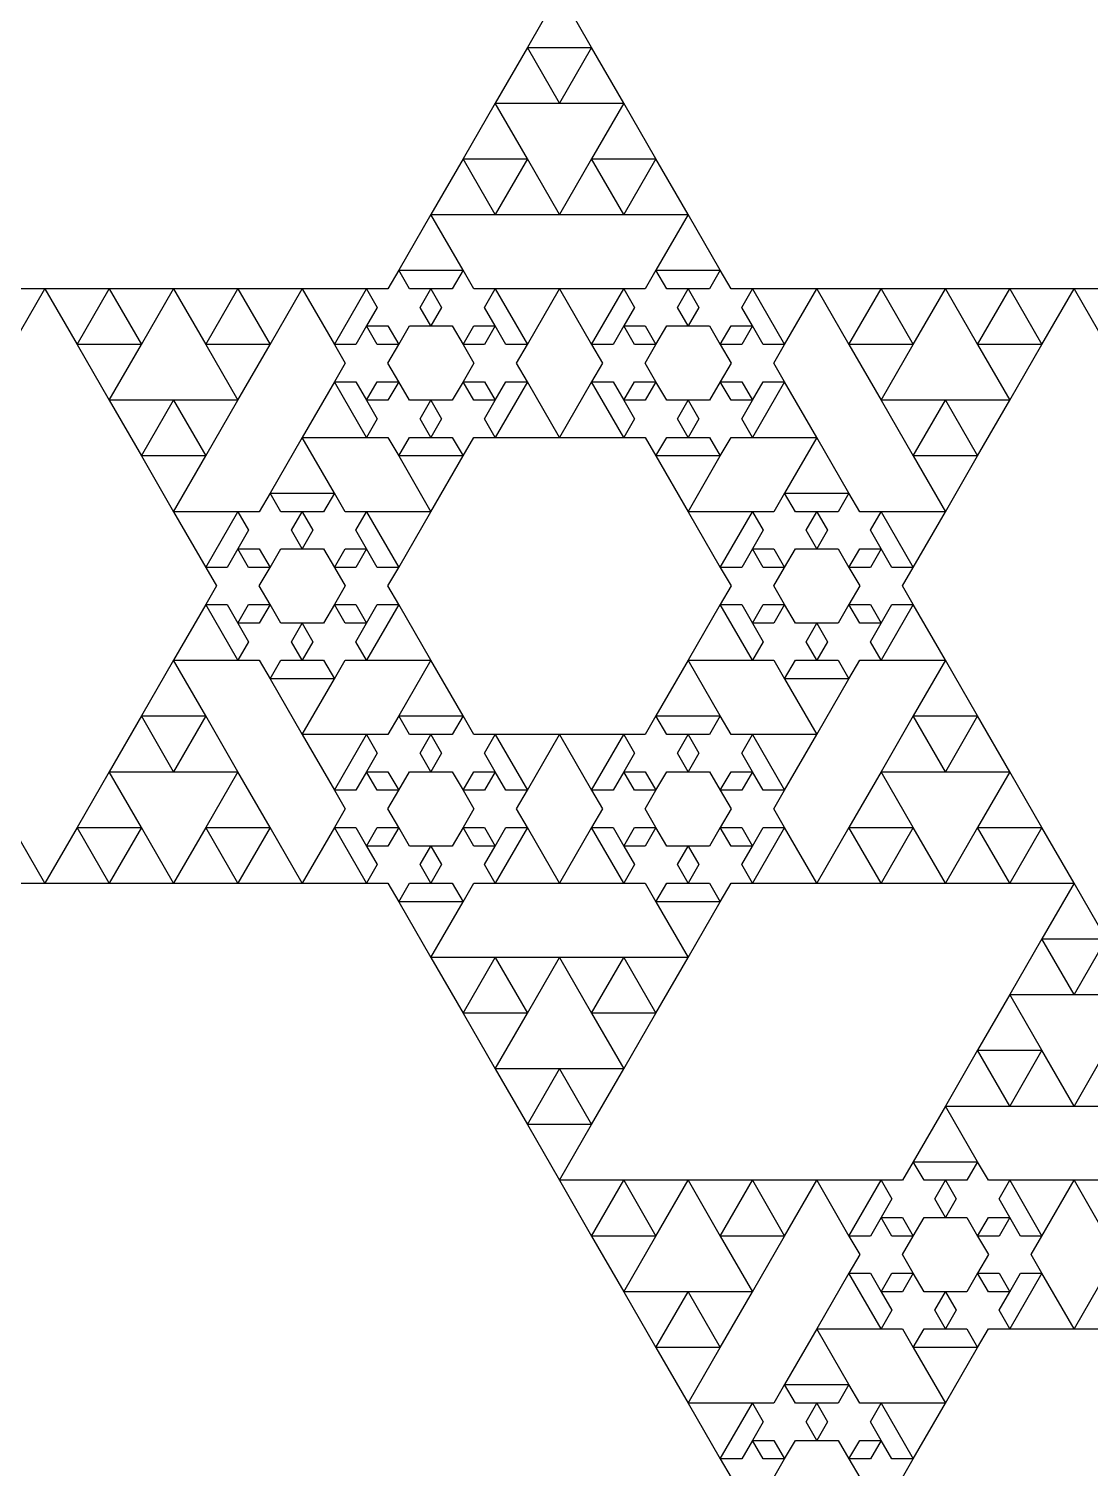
# Model space of a CAD drawing. Header units: metres. Extents: x -50 to 50, y -58 to 58.
# Drawn here: x -12.6 to -6.15, y -21.59 to -12.86 of the extents above; entities that cross this region are included whole.
import ezdxf

# ---------------------------------------------------------------- set-up
doc = ezdxf.new("R2010")
doc.units = ezdxf.units.M

msp = doc.modelspace()

# ---------------------------------------------------------------- linework, layer by layer
for p, q in [((-9.375, -12.6295), (-9.57031, -12.9678)), ((-9.17969, -12.9678), (-9.375, -12.6295)), ((-9.57031, -12.9678), (-9.76562, -13.3061)), ((-9.57031, -12.9678), (-9.17969, -12.9678)), ((-9.375, -13.3061), (-9.57031, -12.9678)), ((-9.17969, -12.9678), (-9.375, -13.3061)), ((-8.98438, -13.3061), (-9.17969, -12.9678)), ((-9.76562, -13.3061), (-9.96094, -13.6444)), ((-9.76562, -13.3061), (-9.375, -13.3061)), ((-9.57031, -13.6444), (-9.76562, -13.3061)), ((-9.375, -13.3061), (-8.98438, -13.3061)), ((-8.98438, -13.3061), (-9.17969, -13.6444)), ((-8.78906, -13.6444), (-8.98438, -13.3061)), ((-9.96094, -13.6444), (-10.1562, -13.9827)), ((-9.96094, -13.6444), (-9.57031, -13.6444)), ((-9.76562, -13.9827), (-9.96094, -13.6444)), ((-9.57031, -13.6444), (-9.76562, -13.9827)), ((-9.375, -13.9827), (-9.57031, -13.6444)), ((-9.17969, -13.6444), (-9.375, -13.9827)), ((-9.17969, -13.6444), (-8.78906, -13.6444)), ((-8.98438, -13.9827), (-9.17969, -13.6444)), ((-8.78906, -13.6444), (-8.98438, -13.9827)), ((-8.59375, -13.9827), (-8.78906, -13.6444)), ((-10.1562, -13.9827), (-10.3516, -14.321)), ((-10.1562, -13.9827), (-9.76562, -13.9827)), ((-9.96094, -14.321), (-10.1562, -13.9827)), ((-9.76562, -13.9827), (-9.375, -13.9827)), ((-9.375, -13.9827), (-8.98438, -13.9827)), ((-8.98438, -13.9827), (-8.59375, -13.9827)), ((-8.59375, -13.9827), (-8.78906, -14.321)), ((-8.39844, -14.321), (-8.59375, -13.9827)), ((-10.3516, -14.321), (-10.4167, -14.4337)), ((-10.3516, -14.321), (-9.96094, -14.321)), ((-10.2865, -14.4337), (-10.3516, -14.321)), ((-9.96094, -14.321), (-10.026, -14.4337)), ((-9.89584, -14.4337), (-9.96094, -14.321)), ((-8.78906, -14.321), (-8.85416, -14.4337)), ((-8.78906, -14.321), (-8.39844, -14.321)), ((-8.72397, -14.4337), (-8.78906, -14.321)), ((-8.39844, -14.321), (-8.46353, -14.4337)), ((-8.33334, -14.4337), (-8.39844, -14.321)), ((-12.5, -14.4337), (-12.8906, -14.4337)), ((-12.6953, -14.772), (-12.5, -14.4337)), ((-12.1094, -14.4337), (-12.5, -14.4337)), ((-12.5, -14.4337), (-12.3047, -14.772)), ((-12.3047, -14.772), (-12.1094, -14.4337)), ((-11.7188, -14.4337), (-12.1094, -14.4337)), ((-12.1094, -14.4337), (-11.9141, -14.772)), ((-11.9141, -14.772), (-11.7188, -14.4337)), ((-11.3281, -14.4337), (-11.7188, -14.4337)), ((-11.7188, -14.4337), (-11.5234, -14.772)), ((-11.5234, -14.772), (-11.3281, -14.4337)), ((-10.9375, -14.4337), (-11.3281, -14.4337)), ((-11.3281, -14.4337), (-11.1328, -14.772)), ((-11.1328, -14.772), (-10.9375, -14.4337)), ((-10.5469, -14.4337), (-10.9375, -14.4337)), ((-10.9375, -14.4337), (-10.7422, -14.772)), ((-10.7422, -14.772), (-10.5469, -14.4337)), ((-10.4167, -14.4337), (-10.5469, -14.4337)), ((-10.5469, -14.4337), (-10.4818, -14.5465)), ((-10.1562, -14.4337), (-10.2865, -14.4337)), ((-10.2214, -14.5465), (-10.1562, -14.4337)), ((-10.026, -14.4337), (-10.1562, -14.4337)), ((-10.1562, -14.4337), (-10.0911, -14.5465)), ((-9.76562, -14.4337), (-9.89584, -14.4337)), ((-9.83073, -14.5465), (-9.76562, -14.4337)), ((-9.375, -14.4337), (-9.76562, -14.4337)), ((-9.76562, -14.4337), (-9.57031, -14.772)), ((-9.57031, -14.772), (-9.375, -14.4337)), ((-8.98438, -14.4337), (-9.375, -14.4337)), ((-9.375, -14.4337), (-9.17969, -14.772)), ((-9.17969, -14.772), (-8.98438, -14.4337)), ((-8.85416, -14.4337), (-8.98438, -14.4337)), ((-8.98438, -14.4337), (-8.91927, -14.5465)), ((-8.59375, -14.4337), (-8.72397, -14.4337)), ((-8.65886, -14.5465), (-8.59375, -14.4337)), ((-8.46353, -14.4337), (-8.59375, -14.4337)), ((-8.59375, -14.4337), (-8.52864, -14.5465)), ((-8.20312, -14.4337), (-8.33334, -14.4337)), ((-8.26823, -14.5465), (-8.20312, -14.4337)), ((-7.8125, -14.4337), (-8.20312, -14.4337)), ((-8.20312, -14.4337), (-8.00781, -14.772)), ((-8.00781, -14.772), (-7.8125, -14.4337)), ((-7.42188, -14.4337), (-7.8125, -14.4337)), ((-7.8125, -14.4337), (-7.61719, -14.772)), ((-7.61719, -14.772), (-7.42188, -14.4337)), ((-7.03125, -14.4337), (-7.42188, -14.4337)), ((-7.42188, -14.4337), (-7.22656, -14.772)), ((-7.22656, -14.772), (-7.03125, -14.4337)), ((-6.64062, -14.4337), (-7.03125, -14.4337)), ((-7.03125, -14.4337), (-6.83594, -14.772)), ((-6.83594, -14.772), (-6.64062, -14.4337)), ((-6.25, -14.4337), (-6.64062, -14.4337)), ((-6.64062, -14.4337), (-6.44531, -14.772)), ((-6.44531, -14.772), (-6.25, -14.4337)), ((-5.85938, -14.4337), (-6.25, -14.4337)), ((-6.25, -14.4337), (-6.05469, -14.772)), ((-10.4818, -14.5465), (-10.5469, -14.6593)), ((-10.1562, -14.6593), (-10.2214, -14.5465)), ((-10.0911, -14.5465), (-10.1562, -14.6593)), ((-9.76562, -14.6593), (-9.83073, -14.5465)), ((-8.91927, -14.5465), (-8.98438, -14.6593)), ((-8.59375, -14.6593), (-8.65886, -14.5465)), ((-8.52864, -14.5465), (-8.59375, -14.6593)), ((-8.20312, -14.6593), (-8.26823, -14.5465)), ((-10.5469, -14.6593), (-10.612, -14.772)), ((-10.5469, -14.6593), (-10.4167, -14.6593)), ((-10.4818, -14.772), (-10.5469, -14.6593)), ((-10.4167, -14.6593), (-10.3516, -14.772)), ((-10.3516, -14.772), (-10.2865, -14.6593)), ((-10.2865, -14.6593), (-10.1562, -14.6593)), ((-10.1562, -14.6593), (-10.026, -14.6593)), ((-10.026, -14.6593), (-9.96094, -14.772)), ((-9.96094, -14.772), (-9.89584, -14.6593)), ((-9.89584, -14.6593), (-9.76562, -14.6593)), ((-9.76562, -14.6593), (-9.83072, -14.772)), ((-9.70053, -14.772), (-9.76562, -14.6593)), ((-8.98438, -14.6593), (-9.04947, -14.772)), ((-8.98438, -14.6593), (-8.85416, -14.6593)), ((-8.91928, -14.772), (-8.98438, -14.6593)), ((-8.85416, -14.6593), (-8.78906, -14.772)), ((-8.78906, -14.772), (-8.72397, -14.6593)), ((-8.72397, -14.6593), (-8.59375, -14.6593)), ((-8.59375, -14.6593), (-8.46353, -14.6593)), ((-8.46353, -14.6593), (-8.39844, -14.772)), ((-8.39844, -14.772), (-8.33334, -14.6593)), ((-8.33334, -14.6593), (-8.20312, -14.6593)), ((-8.20312, -14.6593), (-8.26822, -14.772)), ((-8.13803, -14.772), (-8.20312, -14.6593)), ((-11.9141, -14.772), (-12.3047, -14.772)), ((-12.3047, -14.772), (-12.1094, -15.1103)), ((-12.1094, -15.1103), (-11.9141, -14.772)), ((-11.1328, -14.772), (-11.5234, -14.772)), ((-11.5234, -14.772), (-11.3281, -15.1103)), ((-11.3281, -15.1103), (-11.1328, -14.772)), ((-10.612, -14.772), (-10.7422, -14.772)), ((-10.7422, -14.772), (-10.6771, -14.8848)), ((-10.3516, -14.772), (-10.4818, -14.772)), ((-10.4167, -14.8848), (-10.3516, -14.772)), ((-9.83072, -14.772), (-9.96094, -14.772)), ((-9.96094, -14.772), (-9.89583, -14.8848)), ((-9.57031, -14.772), (-9.70053, -14.772)), ((-9.63542, -14.8848), (-9.57031, -14.772)), ((-9.04947, -14.772), (-9.17969, -14.772)), ((-9.17969, -14.772), (-9.11458, -14.8848)), ((-8.78906, -14.772), (-8.91928, -14.772)), ((-8.85417, -14.8848), (-8.78906, -14.772)), ((-8.26822, -14.772), (-8.39844, -14.772)), ((-8.39844, -14.772), (-8.33333, -14.8848)), ((-8.00781, -14.772), (-8.13803, -14.772)), ((-8.07292, -14.8848), (-8.00781, -14.772)), ((-7.22656, -14.772), (-7.61719, -14.772)), ((-7.61719, -14.772), (-7.42188, -15.1103)), ((-7.42188, -15.1103), (-7.22656, -14.772)), ((-6.44531, -14.772), (-6.83594, -14.772)), ((-6.83594, -14.772), (-6.64062, -15.1103)), ((-6.64062, -15.1103), (-6.44531, -14.772)), ((-10.6771, -14.8848), (-10.7422, -14.9976)), ((-10.3516, -14.9976), (-10.4167, -14.8848)), ((-9.89583, -14.8848), (-9.96094, -14.9976)), ((-9.57031, -14.9976), (-9.63542, -14.8848)), ((-9.11458, -14.8848), (-9.17969, -14.9976)), ((-8.78906, -14.9976), (-8.85417, -14.8848)), ((-8.33333, -14.8848), (-8.39844, -14.9976)), ((-8.00781, -14.9976), (-8.07292, -14.8848)), ((-10.7422, -14.9976), (-10.9375, -15.3359)), ((-10.7422, -14.9976), (-10.612, -14.9976)), ((-10.5469, -15.3359), (-10.7422, -14.9976)), ((-10.612, -14.9976), (-10.5469, -15.1103)), ((-10.5469, -15.1103), (-10.4818, -14.9976)), ((-10.4818, -14.9976), (-10.3516, -14.9976)), ((-10.3516, -14.9976), (-10.4167, -15.1103)), ((-10.2865, -15.1103), (-10.3516, -14.9976)), ((-9.96094, -14.9976), (-10.026, -15.1103)), ((-9.96094, -14.9976), (-9.83072, -14.9976)), ((-9.89584, -15.1103), (-9.96094, -14.9976)), ((-9.83072, -14.9976), (-9.76562, -15.1103)), ((-9.76562, -15.1103), (-9.70053, -14.9976)), ((-9.57031, -14.9976), (-9.76562, -15.3359)), ((-9.70053, -14.9976), (-9.57031, -14.9976)), ((-9.375, -15.3359), (-9.57031, -14.9976)), ((-9.17969, -14.9976), (-9.375, -15.3359)), ((-9.17969, -14.9976), (-9.04947, -14.9976)), ((-8.98438, -15.3359), (-9.17969, -14.9976)), ((-9.04947, -14.9976), (-8.98438, -15.1103)), ((-8.98438, -15.1103), (-8.91928, -14.9976)), ((-8.91928, -14.9976), (-8.78906, -14.9976)), ((-8.78906, -14.9976), (-8.85416, -15.1103)), ((-8.72397, -15.1103), (-8.78906, -14.9976)), ((-8.39844, -14.9976), (-8.46353, -15.1103)), ((-8.39844, -14.9976), (-8.26822, -14.9976)), ((-8.33334, -15.1103), (-8.39844, -14.9976)), ((-8.26822, -14.9976), (-8.20312, -15.1103)), ((-8.20312, -15.1103), (-8.13803, -14.9976)), ((-8.00781, -14.9976), (-8.20312, -15.3359)), ((-8.13803, -14.9976), (-8.00781, -14.9976)), ((-7.8125, -15.3359), (-8.00781, -14.9976)), ((-11.7188, -15.1103), (-12.1094, -15.1103)), ((-12.1094, -15.1103), (-11.9141, -15.4486)), ((-11.9141, -15.4486), (-11.7188, -15.1103)), ((-11.3281, -15.1103), (-11.7188, -15.1103)), ((-11.7188, -15.1103), (-11.5234, -15.4486)), ((-11.5234, -15.4486), (-11.3281, -15.1103)), ((-10.4167, -15.1103), (-10.5469, -15.1103)), ((-10.5469, -15.1103), (-10.4818, -15.2231)), ((-10.1562, -15.1103), (-10.2865, -15.1103)), ((-10.2214, -15.2231), (-10.1562, -15.1103)), ((-10.026, -15.1103), (-10.1562, -15.1103)), ((-10.1562, -15.1103), (-10.0911, -15.2231)), ((-9.76562, -15.1103), (-9.89584, -15.1103)), ((-9.83073, -15.2231), (-9.76562, -15.1103)), ((-8.85416, -15.1103), (-8.98438, -15.1103)), ((-8.98438, -15.1103), (-8.91927, -15.2231)), ((-8.59375, -15.1103), (-8.72397, -15.1103)), ((-8.65886, -15.2231), (-8.59375, -15.1103)), ((-8.46353, -15.1103), (-8.59375, -15.1103)), ((-8.59375, -15.1103), (-8.52864, -15.2231)), ((-8.20312, -15.1103), (-8.33334, -15.1103)), ((-8.26823, -15.2231), (-8.20312, -15.1103)), ((-7.03125, -15.1103), (-7.42188, -15.1103)), ((-7.42188, -15.1103), (-7.22656, -15.4486)), ((-7.22656, -15.4486), (-7.03125, -15.1103)), ((-6.64062, -15.1103), (-7.03125, -15.1103)), ((-7.03125, -15.1103), (-6.83594, -15.4486)), ((-6.83594, -15.4486), (-6.64062, -15.1103)), ((-10.4818, -15.2231), (-10.5469, -15.3359)), ((-10.1562, -15.3359), (-10.2214, -15.2231)), ((-10.0911, -15.2231), (-10.1562, -15.3359)), ((-9.76562, -15.3359), (-9.83073, -15.2231)), ((-8.91927, -15.2231), (-8.98438, -15.3359)), ((-8.59375, -15.3359), (-8.65886, -15.2231)), ((-8.52864, -15.2231), (-8.59375, -15.3359)), ((-8.20312, -15.3359), (-8.26823, -15.2231)), ((-10.9375, -15.3359), (-11.1328, -15.6742)), ((-10.9375, -15.3359), (-10.5469, -15.3359)), ((-10.7422, -15.6742), (-10.9375, -15.3359)), ((-10.5469, -15.3359), (-10.4167, -15.3359)), ((-10.4167, -15.3359), (-10.3516, -15.4486)), ((-10.3516, -15.4486), (-10.2865, -15.3359)), ((-10.2865, -15.3359), (-10.1562, -15.3359)), ((-10.1562, -15.3359), (-10.026, -15.3359)), ((-10.026, -15.3359), (-9.96094, -15.4486)), ((-9.96094, -15.4486), (-9.89584, -15.3359)), ((-9.89584, -15.3359), (-9.76562, -15.3359)), ((-9.76562, -15.3359), (-9.375, -15.3359)), ((-9.375, -15.3359), (-8.98438, -15.3359)), ((-8.98438, -15.3359), (-8.85416, -15.3359)), ((-8.85416, -15.3359), (-8.78906, -15.4486)), ((-8.78906, -15.4486), (-8.72397, -15.3359)), ((-8.72397, -15.3359), (-8.59375, -15.3359)), ((-8.59375, -15.3359), (-8.46353, -15.3359)), ((-8.46353, -15.3359), (-8.39844, -15.4486)), ((-8.39844, -15.4486), (-8.33334, -15.3359)), ((-8.33334, -15.3359), (-8.20312, -15.3359)), ((-8.20312, -15.3359), (-7.8125, -15.3359)), ((-7.8125, -15.3359), (-8.00781, -15.6742)), ((-7.61719, -15.6742), (-7.8125, -15.3359)), ((-11.5234, -15.4486), (-11.9141, -15.4486)), ((-11.9141, -15.4486), (-11.7188, -15.7869)), ((-11.7188, -15.7869), (-11.5234, -15.4486)), ((-9.96094, -15.4486), (-10.3516, -15.4486)), ((-10.3516, -15.4486), (-10.1562, -15.7869)), ((-10.1562, -15.7869), (-9.96094, -15.4486)), ((-8.39844, -15.4486), (-8.78906, -15.4486)), ((-8.78906, -15.4486), (-8.59375, -15.7869)), ((-8.59375, -15.7869), (-8.39844, -15.4486)), ((-6.83594, -15.4486), (-7.22656, -15.4486)), ((-7.22656, -15.4486), (-7.03125, -15.7869)), ((-7.03125, -15.7869), (-6.83594, -15.4486)), ((-11.1328, -15.6742), (-11.1979, -15.7869)), ((-11.1328, -15.6742), (-10.7422, -15.6742)), ((-11.0677, -15.7869), (-11.1328, -15.6742)), ((-10.7422, -15.6742), (-10.8073, -15.7869)), ((-10.6771, -15.7869), (-10.7422, -15.6742)), ((-8.00781, -15.6742), (-8.07291, -15.7869)), ((-8.00781, -15.6742), (-7.61719, -15.6742)), ((-7.94272, -15.7869), (-8.00781, -15.6742)), ((-7.61719, -15.6742), (-7.68228, -15.7869)), ((-7.55209, -15.7869), (-7.61719, -15.6742)), ((-11.3281, -15.7869), (-11.7188, -15.7869)), ((-11.7188, -15.7869), (-11.5234, -16.1252)), ((-11.5234, -16.1252), (-11.3281, -15.7869)), ((-11.1979, -15.7869), (-11.3281, -15.7869)), ((-11.3281, -15.7869), (-11.263, -15.8997)), ((-10.9375, -15.7869), (-11.0677, -15.7869)), ((-11.0026, -15.8997), (-10.9375, -15.7869)), ((-10.8073, -15.7869), (-10.9375, -15.7869)), ((-10.9375, -15.7869), (-10.8724, -15.8997)), ((-10.5469, -15.7869), (-10.6771, -15.7869)), ((-10.612, -15.8997), (-10.5469, -15.7869)), ((-10.1562, -15.7869), (-10.5469, -15.7869)), ((-10.5469, -15.7869), (-10.3516, -16.1252)), ((-10.3516, -16.1252), (-10.1562, -15.7869)), ((-8.20312, -15.7869), (-8.59375, -15.7869)), ((-8.59375, -15.7869), (-8.39844, -16.1252)), ((-8.39844, -16.1252), (-8.20312, -15.7869)), ((-8.07291, -15.7869), (-8.20312, -15.7869)), ((-8.20312, -15.7869), (-8.13802, -15.8997)), ((-7.8125, -15.7869), (-7.94272, -15.7869)), ((-7.87761, -15.8997), (-7.8125, -15.7869)), ((-7.68228, -15.7869), (-7.8125, -15.7869)), ((-7.8125, -15.7869), (-7.74739, -15.8997)), ((-7.42188, -15.7869), (-7.55209, -15.7869)), ((-7.48698, -15.8997), (-7.42188, -15.7869)), ((-7.03125, -15.7869), (-7.42188, -15.7869)), ((-7.42188, -15.7869), (-7.22656, -16.1252)), ((-7.22656, -16.1252), (-7.03125, -15.7869)), ((-11.263, -15.8997), (-11.3281, -16.0125)), ((-10.9375, -16.0125), (-11.0026, -15.8997)), ((-10.8724, -15.8997), (-10.9375, -16.0125)), ((-10.5469, -16.0125), (-10.612, -15.8997)), ((-8.13802, -15.8997), (-8.20312, -16.0125)), ((-7.8125, -16.0125), (-7.87761, -15.8997)), ((-7.74739, -15.8997), (-7.8125, -16.0125)), ((-7.42188, -16.0125), (-7.48698, -15.8997)), ((-11.3281, -16.0125), (-11.3932, -16.1252)), ((-11.3281, -16.0125), (-11.1979, -16.0125)), ((-11.263, -16.1252), (-11.3281, -16.0125)), ((-11.1979, -16.0125), (-11.1328, -16.1252)), ((-11.1328, -16.1252), (-11.0677, -16.0125)), ((-11.0677, -16.0125), (-10.9375, -16.0125)), ((-10.9375, -16.0125), (-10.8073, -16.0125)), ((-10.8073, -16.0125), (-10.7422, -16.1252)), ((-10.7422, -16.1252), (-10.6771, -16.0125)), ((-10.6771, -16.0125), (-10.5469, -16.0125)), ((-10.5469, -16.0125), (-10.612, -16.1252)), ((-10.4818, -16.1252), (-10.5469, -16.0125)), ((-8.20312, -16.0125), (-8.26822, -16.1252)), ((-8.20312, -16.0125), (-8.07291, -16.0125)), ((-8.13803, -16.1252), (-8.20312, -16.0125)), ((-8.07291, -16.0125), (-8.00781, -16.1252)), ((-8.00781, -16.1252), (-7.94272, -16.0125)), ((-7.94272, -16.0125), (-7.8125, -16.0125)), ((-7.8125, -16.0125), (-7.68228, -16.0125)), ((-7.68228, -16.0125), (-7.61719, -16.1252)), ((-7.61719, -16.1252), (-7.55209, -16.0125)), ((-7.55209, -16.0125), (-7.42188, -16.0125)), ((-7.42188, -16.0125), (-7.48697, -16.1252)), ((-7.35678, -16.1252), (-7.42188, -16.0125)), ((-11.3932, -16.1252), (-11.5234, -16.1252)), ((-11.5234, -16.1252), (-11.4583, -16.238)), ((-11.1328, -16.1252), (-11.263, -16.1252)), ((-11.1979, -16.238), (-11.1328, -16.1252)), ((-10.612, -16.1252), (-10.7422, -16.1252)), ((-10.7422, -16.1252), (-10.6771, -16.238)), ((-10.3516, -16.1252), (-10.4818, -16.1252)), ((-10.4167, -16.238), (-10.3516, -16.1252)), ((-8.26822, -16.1252), (-8.39844, -16.1252)), ((-8.39844, -16.1252), (-8.33333, -16.238)), ((-8.00781, -16.1252), (-8.13803, -16.1252)), ((-8.07292, -16.238), (-8.00781, -16.1252)), ((-7.48697, -16.1252), (-7.61719, -16.1252)), ((-7.61719, -16.1252), (-7.55208, -16.238)), ((-7.22656, -16.1252), (-7.35678, -16.1252)), ((-7.29167, -16.238), (-7.22656, -16.1252)), ((-11.4583, -16.238), (-11.5234, -16.3507)), ((-11.1328, -16.3507), (-11.1979, -16.238)), ((-10.6771, -16.238), (-10.7422, -16.3507)), ((-10.3516, -16.3507), (-10.4167, -16.238)), ((-8.33333, -16.238), (-8.39844, -16.3507)), ((-8.00781, -16.3507), (-8.07292, -16.238)), ((-7.55208, -16.238), (-7.61719, -16.3507)), ((-7.22656, -16.3507), (-7.29167, -16.238)), ((-11.5234, -16.3507), (-11.7188, -16.689)), ((-11.5234, -16.3507), (-11.3932, -16.3507)), ((-11.3281, -16.689), (-11.5234, -16.3507)), ((-11.3932, -16.3507), (-11.3281, -16.4635)), ((-11.3281, -16.4635), (-11.263, -16.3507)), ((-11.263, -16.3507), (-11.1328, -16.3507)), ((-11.1328, -16.3507), (-11.1979, -16.4635)), ((-11.0677, -16.4635), (-11.1328, -16.3507)), ((-10.7422, -16.3507), (-10.8073, -16.4635)), ((-10.7422, -16.3507), (-10.612, -16.3507)), ((-10.6771, -16.4635), (-10.7422, -16.3507)), ((-10.612, -16.3507), (-10.5469, -16.4635)), ((-10.5469, -16.4635), (-10.4818, -16.3507)), ((-10.3516, -16.3507), (-10.5469, -16.689)), ((-10.4818, -16.3507), (-10.3516, -16.3507)), ((-10.1562, -16.689), (-10.3516, -16.3507)), ((-8.39844, -16.3507), (-8.59375, -16.689)), ((-8.39844, -16.3507), (-8.26822, -16.3507)), ((-8.20312, -16.689), (-8.39844, -16.3507)), ((-8.26822, -16.3507), (-8.20312, -16.4635)), ((-8.20312, -16.4635), (-8.13803, -16.3507)), ((-8.13803, -16.3507), (-8.00781, -16.3507)), ((-8.00781, -16.3507), (-8.07291, -16.4635)), ((-7.94272, -16.4635), (-8.00781, -16.3507)), ((-7.61719, -16.3507), (-7.68228, -16.4635)), ((-7.61719, -16.3507), (-7.48697, -16.3507)), ((-7.55209, -16.4635), (-7.61719, -16.3507)), ((-7.48697, -16.3507), (-7.42188, -16.4635)), ((-7.42188, -16.4635), (-7.35678, -16.3507)), ((-7.22656, -16.3507), (-7.42188, -16.689)), ((-7.35678, -16.3507), (-7.22656, -16.3507)), ((-7.03125, -16.689), (-7.22656, -16.3507)), ((-11.1979, -16.4635), (-11.3281, -16.4635)), ((-11.3281, -16.4635), (-11.263, -16.5763)), ((-10.9375, -16.4635), (-11.0677, -16.4635)), ((-11.0026, -16.5763), (-10.9375, -16.4635)), ((-10.8073, -16.4635), (-10.9375, -16.4635)), ((-10.9375, -16.4635), (-10.8724, -16.5763)), ((-10.5469, -16.4635), (-10.6771, -16.4635)), ((-10.612, -16.5763), (-10.5469, -16.4635)), ((-8.07291, -16.4635), (-8.20312, -16.4635)), ((-8.20312, -16.4635), (-8.13802, -16.5763)), ((-7.8125, -16.4635), (-7.94272, -16.4635)), ((-7.87761, -16.5763), (-7.8125, -16.4635)), ((-7.68228, -16.4635), (-7.8125, -16.4635)), ((-7.8125, -16.4635), (-7.74739, -16.5763)), ((-7.42188, -16.4635), (-7.55209, -16.4635)), ((-7.48698, -16.5763), (-7.42188, -16.4635)), ((-11.263, -16.5763), (-11.3281, -16.689)), ((-10.9375, -16.689), (-11.0026, -16.5763)), ((-10.8724, -16.5763), (-10.9375, -16.689)), ((-10.5469, -16.689), (-10.612, -16.5763)), ((-8.13802, -16.5763), (-8.20312, -16.689)), ((-7.8125, -16.689), (-7.87761, -16.5763)), ((-7.74739, -16.5763), (-7.8125, -16.689)), ((-7.42188, -16.689), (-7.48698, -16.5763)), ((-11.7188, -16.689), (-11.9141, -17.0273)), ((-11.7188, -16.689), (-11.3281, -16.689)), ((-11.5234, -17.0273), (-11.7188, -16.689)), ((-11.3281, -16.689), (-11.1979, -16.689)), ((-11.1979, -16.689), (-11.1328, -16.8018)), ((-11.1328, -16.8018), (-11.0677, -16.689)), ((-11.0677, -16.689), (-10.9375, -16.689)), ((-10.9375, -16.689), (-10.8073, -16.689)), ((-10.8073, -16.689), (-10.7422, -16.8018)), ((-10.7422, -16.8018), (-10.6771, -16.689)), ((-10.6771, -16.689), (-10.5469, -16.689)), ((-10.5469, -16.689), (-10.1562, -16.689)), ((-10.1562, -16.689), (-10.3516, -17.0273)), ((-9.96094, -17.0273), (-10.1562, -16.689)), ((-8.59375, -16.689), (-8.78906, -17.0273)), ((-8.59375, -16.689), (-8.20312, -16.689)), ((-8.39844, -17.0273), (-8.59375, -16.689)), ((-8.20312, -16.689), (-8.07291, -16.689)), ((-8.07291, -16.689), (-8.00781, -16.8018)), ((-8.00781, -16.8018), (-7.94272, -16.689)), ((-7.94272, -16.689), (-7.8125, -16.689)), ((-7.8125, -16.689), (-7.68228, -16.689)), ((-7.68228, -16.689), (-7.61719, -16.8018)), ((-7.61719, -16.8018), (-7.55209, -16.689)), ((-7.55209, -16.689), (-7.42188, -16.689)), ((-7.42188, -16.689), (-7.03125, -16.689)), ((-7.03125, -16.689), (-7.22656, -17.0273)), ((-6.83594, -17.0273), (-7.03125, -16.689)), ((-10.7422, -16.8018), (-11.1328, -16.8018)), ((-11.1328, -16.8018), (-10.9375, -17.1401)), ((-10.9375, -17.1401), (-10.7422, -16.8018)), ((-7.61719, -16.8018), (-8.00781, -16.8018)), ((-8.00781, -16.8018), (-7.8125, -17.1401)), ((-7.8125, -17.1401), (-7.61719, -16.8018)), ((-11.9141, -17.0273), (-12.1094, -17.3656)), ((-11.9141, -17.0273), (-11.5234, -17.0273)), ((-11.7188, -17.3656), (-11.9141, -17.0273)), ((-11.5234, -17.0273), (-11.7188, -17.3656)), ((-11.3281, -17.3656), (-11.5234, -17.0273)), ((-10.3516, -17.0273), (-10.4167, -17.1401)), ((-10.3516, -17.0273), (-9.96094, -17.0273)), ((-10.2865, -17.1401), (-10.3516, -17.0273)), ((-9.96094, -17.0273), (-10.026, -17.1401)), ((-9.89584, -17.1401), (-9.96094, -17.0273)), ((-8.78906, -17.0273), (-8.85416, -17.1401)), ((-8.78906, -17.0273), (-8.39844, -17.0273)), ((-8.72397, -17.1401), (-8.78906, -17.0273)), ((-8.39844, -17.0273), (-8.46353, -17.1401)), ((-8.33334, -17.1401), (-8.39844, -17.0273)), ((-7.22656, -17.0273), (-7.42188, -17.3656)), ((-7.22656, -17.0273), (-6.83594, -17.0273)), ((-7.03125, -17.3656), (-7.22656, -17.0273)), ((-6.83594, -17.0273), (-7.03125, -17.3656)), ((-6.64062, -17.3656), (-6.83594, -17.0273)), ((-10.5469, -17.1401), (-10.9375, -17.1401)), ((-10.9375, -17.1401), (-10.7422, -17.4784)), ((-10.7422, -17.4784), (-10.5469, -17.1401)), ((-10.4167, -17.1401), (-10.5469, -17.1401)), ((-10.5469, -17.1401), (-10.4818, -17.2529)), ((-10.1562, -17.1401), (-10.2865, -17.1401)), ((-10.2214, -17.2529), (-10.1562, -17.1401)), ((-10.026, -17.1401), (-10.1562, -17.1401)), ((-10.1562, -17.1401), (-10.0911, -17.2529)), ((-9.76562, -17.1401), (-9.89584, -17.1401)), ((-9.83073, -17.2529), (-9.76562, -17.1401)), ((-9.375, -17.1401), (-9.76562, -17.1401)), ((-9.76562, -17.1401), (-9.57031, -17.4784)), ((-9.57031, -17.4784), (-9.375, -17.1401)), ((-8.98438, -17.1401), (-9.375, -17.1401)), ((-9.375, -17.1401), (-9.17969, -17.4784)), ((-9.17969, -17.4784), (-8.98438, -17.1401)), ((-8.85416, -17.1401), (-8.98438, -17.1401)), ((-8.98438, -17.1401), (-8.91927, -17.2529)), ((-8.59375, -17.1401), (-8.72397, -17.1401)), ((-8.65886, -17.2529), (-8.59375, -17.1401)), ((-8.46353, -17.1401), (-8.59375, -17.1401)), ((-8.59375, -17.1401), (-8.52864, -17.2529)), ((-8.20312, -17.1401), (-8.33334, -17.1401)), ((-8.26823, -17.2529), (-8.20312, -17.1401)), ((-7.8125, -17.1401), (-8.20312, -17.1401)), ((-8.20312, -17.1401), (-8.00781, -17.4784)), ((-8.00781, -17.4784), (-7.8125, -17.1401)), ((-10.4818, -17.2529), (-10.5469, -17.3656)), ((-10.1562, -17.3656), (-10.2214, -17.2529)), ((-10.0911, -17.2529), (-10.1562, -17.3656)), ((-9.76562, -17.3656), (-9.83073, -17.2529)), ((-8.91927, -17.2529), (-8.98438, -17.3656)), ((-8.59375, -17.3656), (-8.65886, -17.2529)), ((-8.52864, -17.2529), (-8.59375, -17.3656)), ((-8.20312, -17.3656), (-8.26823, -17.2529)), ((-12.1094, -17.3656), (-12.3047, -17.7039)), ((-12.1094, -17.3656), (-11.7188, -17.3656)), ((-11.9141, -17.7039), (-12.1094, -17.3656)), ((-11.7188, -17.3656), (-11.3281, -17.3656)), ((-11.3281, -17.3656), (-11.5234, -17.7039)), ((-11.1328, -17.7039), (-11.3281, -17.3656)), ((-10.5469, -17.3656), (-10.612, -17.4784)), ((-10.5469, -17.3656), (-10.4167, -17.3656)), ((-10.4818, -17.4784), (-10.5469, -17.3656)), ((-10.4167, -17.3656), (-10.3516, -17.4784)), ((-10.3516, -17.4784), (-10.2865, -17.3656)), ((-10.2865, -17.3656), (-10.1562, -17.3656)), ((-10.1562, -17.3656), (-10.026, -17.3656)), ((-10.026, -17.3656), (-9.96094, -17.4784)), ((-9.96094, -17.4784), (-9.89584, -17.3656)), ((-9.89584, -17.3656), (-9.76562, -17.3656)), ((-9.76562, -17.3656), (-9.83072, -17.4784)), ((-9.70053, -17.4784), (-9.76562, -17.3656)), ((-8.98438, -17.3656), (-9.04947, -17.4784)), ((-8.98438, -17.3656), (-8.85416, -17.3656)), ((-8.91928, -17.4784), (-8.98438, -17.3656)), ((-8.85416, -17.3656), (-8.78906, -17.4784)), ((-8.78906, -17.4784), (-8.72397, -17.3656)), ((-8.72397, -17.3656), (-8.59375, -17.3656)), ((-8.59375, -17.3656), (-8.46353, -17.3656)), ((-8.46353, -17.3656), (-8.39844, -17.4784)), ((-8.39844, -17.4784), (-8.33334, -17.3656)), ((-8.33334, -17.3656), (-8.20312, -17.3656)), ((-8.20312, -17.3656), (-8.26822, -17.4784)), ((-8.13803, -17.4784), (-8.20312, -17.3656)), ((-7.42188, -17.3656), (-7.61719, -17.7039)), ((-7.42188, -17.3656), (-7.03125, -17.3656)), ((-7.22656, -17.7039), (-7.42188, -17.3656)), ((-7.03125, -17.3656), (-6.64062, -17.3656)), ((-6.64062, -17.3656), (-6.83594, -17.7039)), ((-6.44531, -17.7039), (-6.64062, -17.3656)), ((-10.612, -17.4784), (-10.7422, -17.4784)), ((-10.7422, -17.4784), (-10.6771, -17.5911)), ((-10.3516, -17.4784), (-10.4818, -17.4784)), ((-10.4167, -17.5911), (-10.3516, -17.4784)), ((-9.83072, -17.4784), (-9.96094, -17.4784)), ((-9.96094, -17.4784), (-9.89583, -17.5911)), ((-9.57031, -17.4784), (-9.70053, -17.4784)), ((-9.63542, -17.5911), (-9.57031, -17.4784)), ((-9.04947, -17.4784), (-9.17969, -17.4784)), ((-9.17969, -17.4784), (-9.11458, -17.5911)), ((-8.78906, -17.4784), (-8.91928, -17.4784)), ((-8.85417, -17.5911), (-8.78906, -17.4784)), ((-8.26822, -17.4784), (-8.39844, -17.4784)), ((-8.39844, -17.4784), (-8.33333, -17.5911)), ((-8.00781, -17.4784), (-8.13803, -17.4784)), ((-8.07292, -17.5911), (-8.00781, -17.4784)), ((-10.6771, -17.5911), (-10.7422, -17.7039)), ((-10.3516, -17.7039), (-10.4167, -17.5911)), ((-9.89583, -17.5911), (-9.96094, -17.7039)), ((-9.57031, -17.7039), (-9.63542, -17.5911)), ((-9.11458, -17.5911), (-9.17969, -17.7039)), ((-8.78906, -17.7039), (-8.85417, -17.5911)), ((-8.33333, -17.5911), (-8.39844, -17.7039)), ((-8.00781, -17.7039), (-8.07292, -17.5911)), ((-12.5, -18.0422), (-12.6953, -17.7039)), ((-12.3047, -17.7039), (-12.5, -18.0422)), ((-12.3047, -17.7039), (-11.9141, -17.7039)), ((-12.1094, -18.0422), (-12.3047, -17.7039)), ((-11.9141, -17.7039), (-12.1094, -18.0422)), ((-11.7188, -18.0422), (-11.9141, -17.7039)), ((-11.5234, -17.7039), (-11.7188, -18.0422)), ((-11.5234, -17.7039), (-11.1328, -17.7039)), ((-11.3281, -18.0422), (-11.5234, -17.7039)), ((-11.1328, -17.7039), (-11.3281, -18.0422)), ((-10.9375, -18.0422), (-11.1328, -17.7039)), ((-10.7422, -17.7039), (-10.9375, -18.0422)), ((-10.7422, -17.7039), (-10.612, -17.7039)), ((-10.5469, -18.0422), (-10.7422, -17.7039)), ((-10.612, -17.7039), (-10.5469, -17.8167)), ((-10.5469, -17.8167), (-10.4818, -17.7039)), ((-10.4818, -17.7039), (-10.3516, -17.7039)), ((-10.3516, -17.7039), (-10.4167, -17.8167)), ((-10.2865, -17.8167), (-10.3516, -17.7039)), ((-9.96094, -17.7039), (-10.026, -17.8167)), ((-9.96094, -17.7039), (-9.83072, -17.7039)), ((-9.89584, -17.8167), (-9.96094, -17.7039)), ((-9.83072, -17.7039), (-9.76562, -17.8167)), ((-9.76562, -17.8167), (-9.70053, -17.7039)), ((-9.57031, -17.7039), (-9.76562, -18.0422)), ((-9.70053, -17.7039), (-9.57031, -17.7039)), ((-9.375, -18.0422), (-9.57031, -17.7039)), ((-9.17969, -17.7039), (-9.375, -18.0422)), ((-9.17969, -17.7039), (-9.04947, -17.7039)), ((-8.98438, -18.0422), (-9.17969, -17.7039)), ((-9.04947, -17.7039), (-8.98438, -17.8167)), ((-8.98438, -17.8167), (-8.91928, -17.7039)), ((-8.91928, -17.7039), (-8.78906, -17.7039)), ((-8.78906, -17.7039), (-8.85416, -17.8167)), ((-8.72397, -17.8167), (-8.78906, -17.7039)), ((-8.39844, -17.7039), (-8.46353, -17.8167)), ((-8.39844, -17.7039), (-8.26822, -17.7039)), ((-8.33334, -17.8167), (-8.39844, -17.7039)), ((-8.26822, -17.7039), (-8.20312, -17.8167)), ((-8.20312, -17.8167), (-8.13803, -17.7039)), ((-8.00781, -17.7039), (-8.20312, -18.0422)), ((-8.13803, -17.7039), (-8.00781, -17.7039)), ((-7.8125, -18.0422), (-8.00781, -17.7039)), ((-7.61719, -17.7039), (-7.8125, -18.0422)), ((-7.61719, -17.7039), (-7.22656, -17.7039)), ((-7.42188, -18.0422), (-7.61719, -17.7039)), ((-7.22656, -17.7039), (-7.42188, -18.0422)), ((-7.03125, -18.0422), (-7.22656, -17.7039)), ((-6.83594, -17.7039), (-7.03125, -18.0422)), ((-6.83594, -17.7039), (-6.44531, -17.7039)), ((-6.64062, -18.0422), (-6.83594, -17.7039)), ((-6.44531, -17.7039), (-6.64062, -18.0422)), ((-6.25, -18.0422), (-6.44531, -17.7039)), ((-10.4167, -17.8167), (-10.5469, -17.8167)), ((-10.5469, -17.8167), (-10.4818, -17.9294)), ((-10.1562, -17.8167), (-10.2865, -17.8167)), ((-10.2214, -17.9294), (-10.1562, -17.8167)), ((-10.026, -17.8167), (-10.1562, -17.8167)), ((-10.1562, -17.8167), (-10.0911, -17.9294)), ((-9.76562, -17.8167), (-9.89584, -17.8167)), ((-9.83073, -17.9294), (-9.76562, -17.8167)), ((-8.85416, -17.8167), (-8.98438, -17.8167)), ((-8.98438, -17.8167), (-8.91927, -17.9294)), ((-8.59375, -17.8167), (-8.72397, -17.8167)), ((-8.65886, -17.9294), (-8.59375, -17.8167)), ((-8.46353, -17.8167), (-8.59375, -17.8167)), ((-8.59375, -17.8167), (-8.52864, -17.9294)), ((-8.20312, -17.8167), (-8.33334, -17.8167)), ((-8.26823, -17.9294), (-8.20312, -17.8167)), ((-10.4818, -17.9294), (-10.5469, -18.0422)), ((-10.1562, -18.0422), (-10.2214, -17.9294)), ((-10.0911, -17.9294), (-10.1562, -18.0422)), ((-9.76562, -18.0422), (-9.83073, -17.9294)), ((-8.91927, -17.9294), (-8.98438, -18.0422)), ((-8.59375, -18.0422), (-8.65886, -17.9294)), ((-8.52864, -17.9294), (-8.59375, -18.0422)), ((-8.20312, -18.0422), (-8.26823, -17.9294)), ((-12.8906, -18.0422), (-12.5, -18.0422)), ((-12.5, -18.0422), (-12.1094, -18.0422)), ((-12.1094, -18.0422), (-11.7188, -18.0422)), ((-11.7188, -18.0422), (-11.3281, -18.0422)), ((-11.3281, -18.0422), (-10.9375, -18.0422)), ((-10.9375, -18.0422), (-10.5469, -18.0422)), ((-10.5469, -18.0422), (-10.4167, -18.0422)), ((-10.4167, -18.0422), (-10.3516, -18.1549)), ((-10.3516, -18.1549), (-10.2865, -18.0422)), ((-10.2865, -18.0422), (-10.1562, -18.0422)), ((-10.1562, -18.0422), (-10.026, -18.0422)), ((-10.026, -18.0422), (-9.96094, -18.1549)), ((-9.96094, -18.1549), (-9.89584, -18.0422)), ((-9.89584, -18.0422), (-9.76562, -18.0422)), ((-9.76562, -18.0422), (-9.375, -18.0422)), ((-9.375, -18.0422), (-8.98438, -18.0422)), ((-8.98438, -18.0422), (-8.85416, -18.0422)), ((-8.85416, -18.0422), (-8.78906, -18.1549)), ((-8.78906, -18.1549), (-8.72397, -18.0422)), ((-8.72397, -18.0422), (-8.59375, -18.0422)), ((-8.59375, -18.0422), (-8.46353, -18.0422)), ((-8.46353, -18.0422), (-8.39844, -18.1549)), ((-8.39844, -18.1549), (-8.33334, -18.0422)), ((-8.33334, -18.0422), (-8.20312, -18.0422)), ((-8.20312, -18.0422), (-7.8125, -18.0422)), ((-7.8125, -18.0422), (-7.42188, -18.0422)), ((-7.42188, -18.0422), (-7.03125, -18.0422)), ((-7.03125, -18.0422), (-6.64062, -18.0422)), ((-6.64062, -18.0422), (-6.25, -18.0422)), ((-6.25, -18.0422), (-6.44531, -18.3805)), ((-6.05469, -18.3805), (-6.25, -18.0422)), ((-9.96094, -18.1549), (-10.3516, -18.1549)), ((-10.3516, -18.1549), (-10.1562, -18.4932)), ((-10.1562, -18.4932), (-9.96094, -18.1549)), ((-8.39844, -18.1549), (-8.78906, -18.1549)), ((-8.78906, -18.1549), (-8.59375, -18.4932)), ((-8.59375, -18.4932), (-8.39844, -18.1549)), ((-6.44531, -18.3805), (-6.64062, -18.7188)), ((-6.44531, -18.3805), (-6.05469, -18.3805)), ((-6.25, -18.7188), (-6.44531, -18.3805)), ((-6.05469, -18.3805), (-6.25, -18.7188)), ((-9.76562, -18.4932), (-10.1562, -18.4932)), ((-10.1562, -18.4932), (-9.96094, -18.8315)), ((-9.96094, -18.8315), (-9.76562, -18.4932)), ((-9.375, -18.4932), (-9.76562, -18.4932)), ((-9.76562, -18.4932), (-9.57031, -18.8315)), ((-9.57031, -18.8315), (-9.375, -18.4932)), ((-8.98438, -18.4932), (-9.375, -18.4932)), ((-9.375, -18.4932), (-9.17969, -18.8315)), ((-9.17969, -18.8315), (-8.98438, -18.4932)), ((-8.59375, -18.4932), (-8.98438, -18.4932)), ((-8.98438, -18.4932), (-8.78906, -18.8315)), ((-8.78906, -18.8315), (-8.59375, -18.4932)), ((-6.64062, -18.7188), (-6.83594, -19.0571)), ((-6.64062, -18.7188), (-6.25, -18.7188)), ((-6.44531, -19.0571), (-6.64062, -18.7188)), ((-6.25, -18.7188), (-5.85938, -18.7188)), ((-9.57031, -18.8315), (-9.96094, -18.8315)), ((-9.96094, -18.8315), (-9.76562, -19.1698)), ((-9.76562, -19.1698), (-9.57031, -18.8315)), ((-8.78906, -18.8315), (-9.17969, -18.8315)), ((-9.17969, -18.8315), (-8.98438, -19.1698)), ((-8.98438, -19.1698), (-8.78906, -18.8315)), ((-6.83594, -19.0571), (-7.03125, -19.3954)), ((-6.83594, -19.0571), (-6.44531, -19.0571)), ((-6.64062, -19.3954), (-6.83594, -19.0571)), ((-6.44531, -19.0571), (-6.64062, -19.3954)), ((-6.25, -19.3954), (-6.44531, -19.0571)), ((-6.05469, -19.0571), (-6.25, -19.3954)), ((-9.375, -19.1698), (-9.76562, -19.1698)), ((-9.76562, -19.1698), (-9.57031, -19.5081)), ((-9.57031, -19.5081), (-9.375, -19.1698)), ((-8.98438, -19.1698), (-9.375, -19.1698)), ((-9.375, -19.1698), (-9.17969, -19.5081)), ((-9.17969, -19.5081), (-8.98438, -19.1698)), ((-7.03125, -19.3954), (-7.22656, -19.7337)), ((-7.03125, -19.3954), (-6.64062, -19.3954)), ((-6.83594, -19.7337), (-7.03125, -19.3954)), ((-6.64062, -19.3954), (-6.25, -19.3954)), ((-6.25, -19.3954), (-5.85938, -19.3954)), ((-9.17969, -19.5081), (-9.57031, -19.5081)), ((-9.57031, -19.5081), (-9.375, -19.8464)), ((-9.375, -19.8464), (-9.17969, -19.5081)), ((-7.22656, -19.7337), (-7.29166, -19.8464)), ((-7.22656, -19.7337), (-6.83594, -19.7337)), ((-7.16147, -19.8464), (-7.22656, -19.7337)), ((-6.83594, -19.7337), (-6.90103, -19.8464)), ((-6.77084, -19.8464), (-6.83594, -19.7337)), ((-8.98438, -19.8464), (-9.375, -19.8464)), ((-9.375, -19.8464), (-9.17969, -20.1847)), ((-9.17969, -20.1847), (-8.98438, -19.8464)), ((-8.59375, -19.8464), (-8.98438, -19.8464)), ((-8.98438, -19.8464), (-8.78906, -20.1847)), ((-8.78906, -20.1847), (-8.59375, -19.8464)), ((-8.20312, -19.8464), (-8.59375, -19.8464)), ((-8.59375, -19.8464), (-8.39844, -20.1847)), ((-8.39844, -20.1847), (-8.20312, -19.8464)), ((-7.8125, -19.8464), (-8.20312, -19.8464)), ((-8.20312, -19.8464), (-8.00781, -20.1847)), ((-8.00781, -20.1847), (-7.8125, -19.8464)), ((-7.42188, -19.8464), (-7.8125, -19.8464)), ((-7.8125, -19.8464), (-7.61719, -20.1847)), ((-7.61719, -20.1847), (-7.42188, -19.8464)), ((-7.29166, -19.8464), (-7.42188, -19.8464)), ((-7.42188, -19.8464), (-7.35677, -19.9592)), ((-7.03125, -19.8464), (-7.16147, -19.8464)), ((-7.09636, -19.9592), (-7.03125, -19.8464)), ((-6.90103, -19.8464), (-7.03125, -19.8464)), ((-7.03125, -19.8464), (-6.96614, -19.9592)), ((-6.64062, -19.8464), (-6.77084, -19.8464)), ((-6.70573, -19.9592), (-6.64062, -19.8464)), ((-6.25, -19.8464), (-6.64062, -19.8464)), ((-6.64062, -19.8464), (-6.44531, -20.1847)), ((-6.44531, -20.1847), (-6.25, -19.8464)), ((-5.85938, -19.8464), (-6.25, -19.8464)), ((-6.25, -19.8464), (-6.05469, -20.1847)), ((-7.35677, -19.9592), (-7.42188, -20.0719)), ((-7.03125, -20.0719), (-7.09636, -19.9592)), ((-6.96614, -19.9592), (-7.03125, -20.0719)), ((-6.64062, -20.0719), (-6.70573, -19.9592)), ((-7.42188, -20.0719), (-7.48697, -20.1847)), ((-7.42188, -20.0719), (-7.29166, -20.0719)), ((-7.35678, -20.1847), (-7.42188, -20.0719)), ((-7.29166, -20.0719), (-7.22656, -20.1847)), ((-7.22656, -20.1847), (-7.16147, -20.0719)), ((-7.16147, -20.0719), (-7.03125, -20.0719)), ((-7.03125, -20.0719), (-6.90103, -20.0719)), ((-6.90103, -20.0719), (-6.83594, -20.1847)), ((-6.83594, -20.1847), (-6.77084, -20.0719)), ((-6.77084, -20.0719), (-6.64062, -20.0719)), ((-6.64062, -20.0719), (-6.70572, -20.1847)), ((-6.57553, -20.1847), (-6.64062, -20.0719)), ((-8.78906, -20.1847), (-9.17969, -20.1847)), ((-9.17969, -20.1847), (-8.98438, -20.523)), ((-8.98438, -20.523), (-8.78906, -20.1847)), ((-8.00781, -20.1847), (-8.39844, -20.1847)), ((-8.39844, -20.1847), (-8.20312, -20.523)), ((-8.20312, -20.523), (-8.00781, -20.1847)), ((-7.48697, -20.1847), (-7.61719, -20.1847)), ((-7.61719, -20.1847), (-7.55208, -20.2975)), ((-7.22656, -20.1847), (-7.35678, -20.1847)), ((-7.29167, -20.2975), (-7.22656, -20.1847)), ((-6.70572, -20.1847), (-6.83594, -20.1847)), ((-6.83594, -20.1847), (-6.77083, -20.2975)), ((-6.44531, -20.1847), (-6.57553, -20.1847)), ((-6.51042, -20.2975), (-6.44531, -20.1847)), ((-7.55208, -20.2975), (-7.61719, -20.4102)), ((-7.22656, -20.4102), (-7.29167, -20.2975)), ((-6.77083, -20.2975), (-6.83594, -20.4102)), ((-6.44531, -20.4102), (-6.51042, -20.2975)), ((-7.61719, -20.4102), (-7.8125, -20.7485)), ((-7.61719, -20.4102), (-7.48697, -20.4102)), ((-7.42188, -20.7485), (-7.61719, -20.4102)), ((-7.48697, -20.4102), (-7.42188, -20.523)), ((-7.42188, -20.523), (-7.35678, -20.4102)), ((-7.35678, -20.4102), (-7.22656, -20.4102)), ((-7.22656, -20.4102), (-7.29166, -20.523)), ((-7.16147, -20.523), (-7.22656, -20.4102)), ((-6.83594, -20.4102), (-6.90103, -20.523)), ((-6.83594, -20.4102), (-6.70572, -20.4102)), ((-6.77084, -20.523), (-6.83594, -20.4102)), ((-6.70572, -20.4102), (-6.64062, -20.523)), ((-6.64062, -20.523), (-6.57553, -20.4102)), ((-6.44531, -20.4102), (-6.64062, -20.7485)), ((-6.57553, -20.4102), (-6.44531, -20.4102)), ((-6.25, -20.7485), (-6.44531, -20.4102)), ((-6.05469, -20.4102), (-6.25, -20.7485)), ((-8.59375, -20.523), (-8.98438, -20.523)), ((-8.98438, -20.523), (-8.78906, -20.8613)), ((-8.78906, -20.8613), (-8.59375, -20.523)), ((-8.20312, -20.523), (-8.59375, -20.523)), ((-8.59375, -20.523), (-8.39844, -20.8613)), ((-8.39844, -20.8613), (-8.20312, -20.523)), ((-7.29166, -20.523), (-7.42188, -20.523)), ((-7.42188, -20.523), (-7.35677, -20.6357)), ((-7.03125, -20.523), (-7.16147, -20.523)), ((-7.09636, -20.6357), (-7.03125, -20.523)), ((-6.90103, -20.523), (-7.03125, -20.523)), ((-7.03125, -20.523), (-6.96614, -20.6357)), ((-6.64062, -20.523), (-6.77084, -20.523)), ((-6.70573, -20.6357), (-6.64062, -20.523)), ((-7.35677, -20.6357), (-7.42188, -20.7485)), ((-7.03125, -20.7485), (-7.09636, -20.6357)), ((-6.96614, -20.6357), (-7.03125, -20.7485)), ((-6.64062, -20.7485), (-6.70573, -20.6357)), ((-7.8125, -20.7485), (-8.00781, -21.0868)), ((-7.8125, -20.7485), (-7.42188, -20.7485)), ((-7.61719, -21.0868), (-7.8125, -20.7485)), ((-7.42188, -20.7485), (-7.29166, -20.7485)), ((-7.29166, -20.7485), (-7.22656, -20.8613)), ((-7.22656, -20.8613), (-7.16147, -20.7485)), ((-7.16147, -20.7485), (-7.03125, -20.7485)), ((-7.03125, -20.7485), (-6.90103, -20.7485)), ((-6.90103, -20.7485), (-6.83594, -20.8613)), ((-6.83594, -20.8613), (-6.77084, -20.7485)), ((-6.77084, -20.7485), (-6.64062, -20.7485)), ((-6.64062, -20.7485), (-6.25, -20.7485)), ((-6.25, -20.7485), (-5.85938, -20.7485)), ((-8.39844, -20.8613), (-8.78906, -20.8613)), ((-8.78906, -20.8613), (-8.59375, -21.1996)), ((-8.59375, -21.1996), (-8.39844, -20.8613)), ((-6.83594, -20.8613), (-7.22656, -20.8613)), ((-7.22656, -20.8613), (-7.03125, -21.1996)), ((-7.03125, -21.1996), (-6.83594, -20.8613)), ((-8.00781, -21.0868), (-8.07291, -21.1996)), ((-8.00781, -21.0868), (-7.61719, -21.0868)), ((-7.94272, -21.1996), (-8.00781, -21.0868)), ((-7.61719, -21.0868), (-7.68228, -21.1996)), ((-7.55209, -21.1996), (-7.61719, -21.0868)), ((-8.20312, -21.1996), (-8.59375, -21.1996)), ((-8.59375, -21.1996), (-8.39844, -21.5379)), ((-8.39844, -21.5379), (-8.20312, -21.1996)), ((-8.07291, -21.1996), (-8.20312, -21.1996)), ((-8.20312, -21.1996), (-8.13802, -21.3123)), ((-7.8125, -21.1996), (-7.94272, -21.1996)), ((-7.87761, -21.3123), (-7.8125, -21.1996)), ((-7.68228, -21.1996), (-7.8125, -21.1996)), ((-7.8125, -21.1996), (-7.74739, -21.3123)), ((-7.42188, -21.1996), (-7.55209, -21.1996)), ((-7.48698, -21.3123), (-7.42188, -21.1996)), ((-7.03125, -21.1996), (-7.42188, -21.1996)), ((-7.42188, -21.1996), (-7.22656, -21.5379)), ((-7.22656, -21.5379), (-7.03125, -21.1996)), ((-8.13802, -21.3123), (-8.20312, -21.4251)), ((-7.8125, -21.4251), (-7.87761, -21.3123)), ((-7.74739, -21.3123), (-7.8125, -21.4251)), ((-7.42188, -21.4251), (-7.48698, -21.3123)), ((-8.20312, -21.4251), (-8.26822, -21.5379)), ((-8.20312, -21.4251), (-8.07291, -21.4251)), ((-8.13803, -21.5379), (-8.20312, -21.4251)), ((-8.07291, -21.4251), (-8.00781, -21.5379)), ((-8.00781, -21.5379), (-7.94272, -21.4251)), ((-7.94272, -21.4251), (-7.8125, -21.4251)), ((-7.8125, -21.4251), (-7.68228, -21.4251)), ((-7.68228, -21.4251), (-7.61719, -21.5379)), ((-7.61719, -21.5379), (-7.55209, -21.4251)), ((-7.55209, -21.4251), (-7.42188, -21.4251)), ((-7.42188, -21.4251), (-7.48697, -21.5379)), ((-7.35678, -21.5379), (-7.42188, -21.4251)), ((-8.26822, -21.5379), (-8.39844, -21.5379)), ((-8.39844, -21.5379), (-8.33333, -21.6506)), ((-8.00781, -21.5379), (-8.13803, -21.5379)), ((-8.07292, -21.6506), (-8.00781, -21.5379)), ((-7.48697, -21.5379), (-7.61719, -21.5379)), ((-7.61719, -21.5379), (-7.55208, -21.6506)), ((-7.22656, -21.5379), (-7.35678, -21.5379)), ((-7.29167, -21.6506), (-7.22656, -21.5379))]:
    msp.add_line(p, q)

doc.saveas('drawing.dxf')
